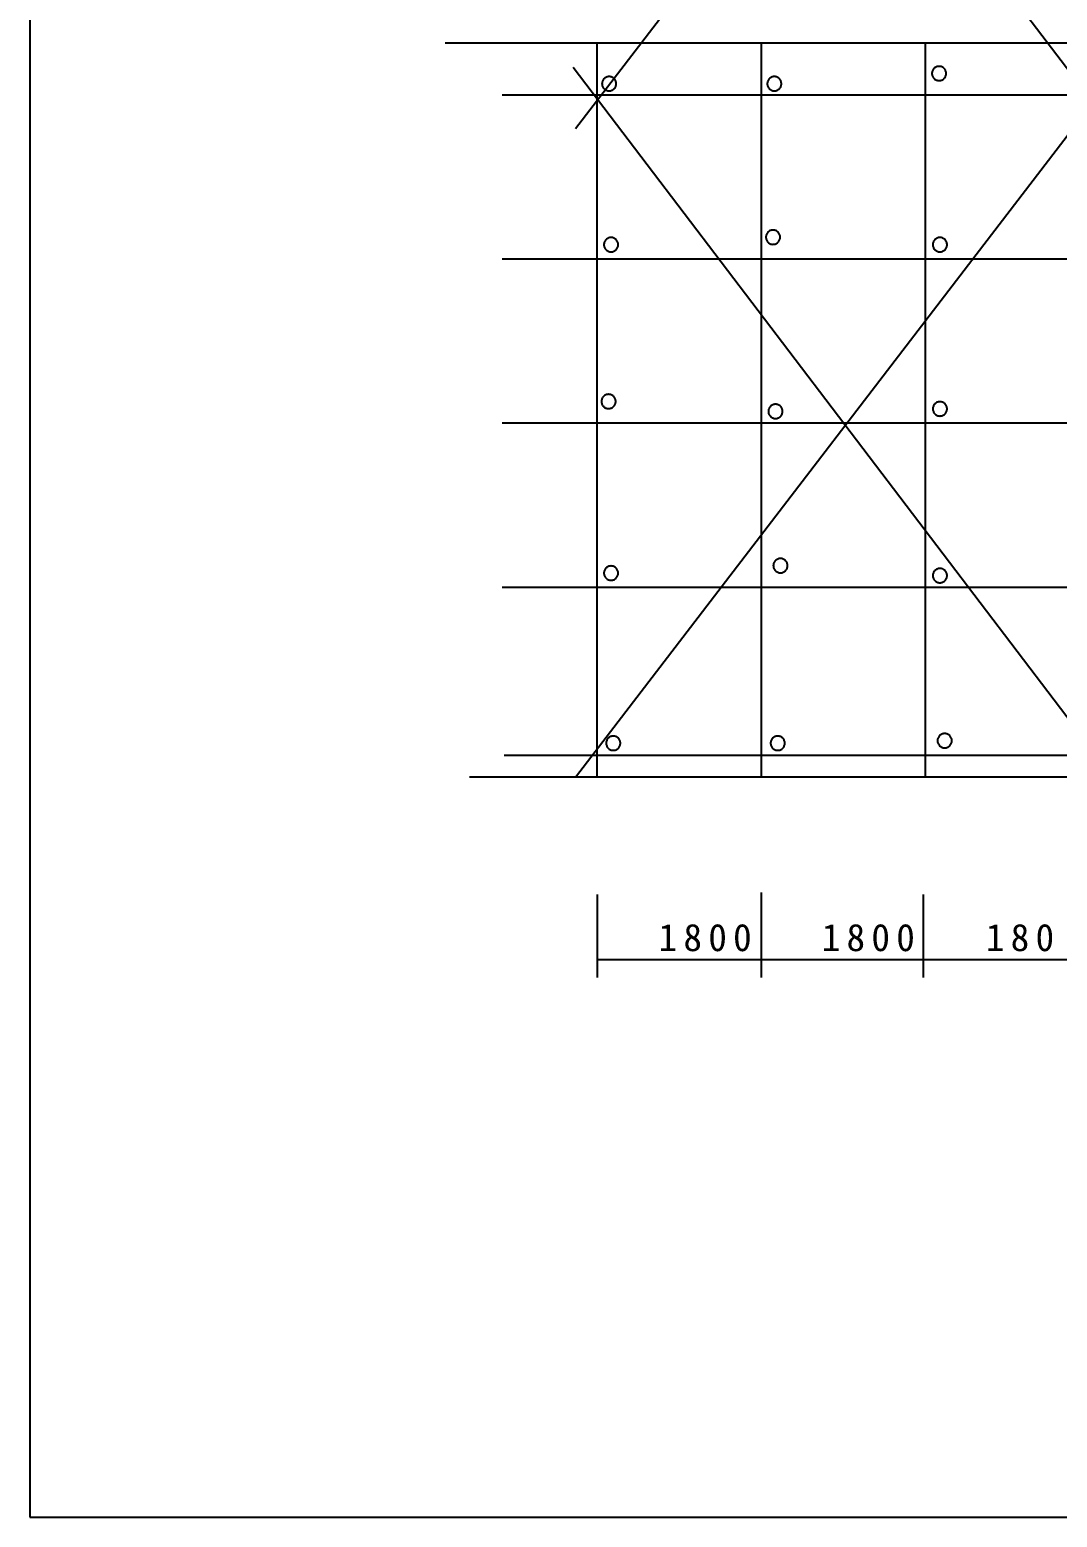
# Model space of a CAD drawing. Header units: metres. Extents: x 0 to 420, y 0 to 297.
# Drawn here: x 0 to 112.7, y 0 to 163.2 of the extents above; entities that cross this region are included whole.
import ezdxf

# ---------------------------------------------------------------- set-up
doc = ezdxf.new("R2010")
doc.units = ezdxf.units.M

msp = doc.modelspace()

# ---------------------------------------------------------------- linework, layer by layer
for p, q in [((0, 297), (0, 0)), ((118.78, 152.42), (59.6, 230.31)), ((59.88, 152.42), (119.33, 230.03)), ((135.91, 161.78), (45.59, 161.78)), ((62.22, 161.78), (62.22, 81.22)), ((80.23, 161.78), (80.23, 81.22)), ((98.23, 161.78), (98.23, 81.22)), ((118.78, 81.22), (59.6, 159.12)), ((59.88, 81.22), (119.33, 158.84)), ((51.82, 156.1), (212.71, 156.1)), ((51.82, 138.09), (212.71, 138.09)), ((51.82, 120.09), (212.71, 120.09)), ((51.82, 102.08), (212.71, 102.08)), ((52.06, 83.62), (212.95, 83.62)), ((139.06, 81.22), (48.24, 81.22)), ((80.23, 68.57), (80.23, 59.22)), ((80.23, 68.57), (80.23, 59.22)), ((62.23, 68.36), (62.23, 59.22)), ((98.02, 68.36), (98.02, 59.22)), ((98.02, 68.36), (98.02, 59.22)), ((62.23, 61.22), (80.23, 61.22)), ((80.23, 61.22), (98.02, 61.22)), ((98.02, 61.22), (116.24, 61.22)), ((0, 0), (420, 0))]:
    msp.add_line(p, q)
for points in [[(100.54, 158.45), (100.54, 158.52), (100.53, 158.6), (100.51, 158.67), (100.48, 158.75), (100.45, 158.82), (100.41, 158.88), (100.37, 158.94), (100.31, 159), (100.26, 159.05), (100.19, 159.1), (100.13, 159.14), (100.06, 159.17), (99.99, 159.2), (99.91, 159.22), (99.84, 159.23), (99.76, 159.23), (99.68, 159.23), (99.61, 159.22), (99.53, 159.2), (99.46, 159.17), (99.39, 159.14), (99.32, 159.1), (99.26, 159.05), (99.21, 159), (99.15, 158.94), (99.11, 158.88), (99.07, 158.82), (99.04, 158.75), (99.01, 158.67), (98.99, 158.6), (98.98, 158.52), (98.98, 158.45), (98.98, 158.37), (98.99, 158.29), (99.01, 158.22), (99.04, 158.15), (99.07, 158.08), (99.11, 158.01), (99.15, 157.95), (99.21, 157.89), (99.26, 157.84), (99.32, 157.8), (99.39, 157.76), (99.46, 157.72), (99.53, 157.7), (99.61, 157.68), (99.68, 157.67), (99.76, 157.66), (99.84, 157.67), (99.91, 157.68), (99.99, 157.7), (100.06, 157.72), (100.13, 157.76), (100.19, 157.8), (100.26, 157.84), (100.31, 157.89), (100.37, 157.95), (100.41, 158.01), (100.45, 158.08), (100.48, 158.15), (100.51, 158.22), (100.53, 158.29), (100.54, 158.37), (100.54, 158.45)], [(64.34, 157.32), (64.33, 157.4), (64.32, 157.47), (64.3, 157.55), (64.28, 157.62), (64.25, 157.69), (64.21, 157.75), (64.16, 157.82), (64.11, 157.87), (64.05, 157.92), (63.99, 157.97), (63.92, 158.01), (63.85, 158.04), (63.78, 158.07), (63.71, 158.09), (63.63, 158.1), (63.55, 158.1), (63.48, 158.1), (63.4, 158.09), (63.33, 158.07), (63.26, 158.04), (63.19, 158.01), (63.12, 157.97), (63.06, 157.92), (63, 157.87), (62.95, 157.82), (62.9, 157.75), (62.86, 157.69), (62.83, 157.62), (62.81, 157.55), (62.79, 157.47), (62.78, 157.4), (62.77, 157.32), (62.78, 157.24), (62.79, 157.17), (62.81, 157.09), (62.83, 157.02), (62.86, 156.95), (62.9, 156.88), (62.95, 156.82), (63, 156.77), (63.06, 156.71), (63.12, 156.67), (63.19, 156.63), (63.26, 156.6), (63.33, 156.57), (63.4, 156.55), (63.48, 156.54), (63.55, 156.54), (63.63, 156.54), (63.71, 156.55), (63.78, 156.57), (63.85, 156.6), (63.92, 156.63), (63.99, 156.67), (64.05, 156.71), (64.11, 156.77), (64.16, 156.82), (64.21, 156.88), (64.25, 156.95), (64.28, 157.02), (64.3, 157.09), (64.32, 157.17), (64.33, 157.24), (64.34, 157.32)], [(82.47, 157.32), (82.47, 157.4), (82.45, 157.47), (82.44, 157.55), (82.41, 157.62), (82.38, 157.69), (82.34, 157.75), (82.29, 157.82), (82.24, 157.87), (82.18, 157.92), (82.12, 157.97), (82.06, 158.01), (81.99, 158.04), (81.91, 158.07), (81.84, 158.09), (81.76, 158.1), (81.69, 158.1), (81.61, 158.1), (81.53, 158.09), (81.46, 158.07), (81.39, 158.04), (81.32, 158.01), (81.25, 157.97), (81.19, 157.92), (81.13, 157.87), (81.08, 157.82), (81.04, 157.75), (81, 157.69), (80.96, 157.62), (80.94, 157.55), (80.92, 157.47), (80.91, 157.4), (80.9, 157.32), (80.91, 157.24), (80.92, 157.17), (80.94, 157.09), (80.96, 157.02), (81, 156.95), (81.04, 156.88), (81.08, 156.82), (81.13, 156.77), (81.19, 156.71), (81.25, 156.67), (81.32, 156.63), (81.39, 156.6), (81.46, 156.57), (81.53, 156.55), (81.61, 156.54), (81.69, 156.54), (81.76, 156.54), (81.84, 156.55), (81.91, 156.57), (81.99, 156.6), (82.06, 156.63), (82.12, 156.67), (82.18, 156.71), (82.24, 156.77), (82.29, 156.82), (82.34, 156.88), (82.38, 156.95), (82.41, 157.02), (82.44, 157.09), (82.45, 157.17), (82.47, 157.24), (82.47, 157.32)], [(64.55, 139.66), (64.55, 139.73), (64.54, 139.81), (64.52, 139.88), (64.49, 139.96), (64.46, 140.03), (64.42, 140.09), (64.38, 140.15), (64.32, 140.21), (64.27, 140.26), (64.2, 140.31), (64.14, 140.35), (64.07, 140.38), (64, 140.41), (63.92, 140.43), (63.85, 140.44), (63.77, 140.44), (63.69, 140.44), (63.62, 140.43), (63.54, 140.41), (63.47, 140.38), (63.4, 140.35), (63.33, 140.31), (63.27, 140.26), (63.22, 140.21), (63.16, 140.15), (63.12, 140.09), (63.08, 140.03), (63.05, 139.96), (63.02, 139.88), (63, 139.81), (62.99, 139.73), (62.99, 139.66), (62.99, 139.58), (63, 139.5), (63.02, 139.43), (63.05, 139.36), (63.08, 139.29), (63.12, 139.22), (63.16, 139.16), (63.22, 139.1), (63.27, 139.05), (63.33, 139.01), (63.4, 138.97), (63.47, 138.93), (63.54, 138.91), (63.62, 138.89), (63.69, 138.88), (63.77, 138.87), (63.85, 138.88), (63.92, 138.89), (64, 138.91), (64.07, 138.93), (64.14, 138.97), (64.2, 139.01), (64.27, 139.05), (64.32, 139.1), (64.38, 139.16), (64.42, 139.22), (64.46, 139.29), (64.49, 139.36), (64.52, 139.43), (64.54, 139.5), (64.55, 139.58), (64.55, 139.66)], [(82.32, 140.48), (82.32, 140.55), (82.31, 140.63), (82.29, 140.7), (82.26, 140.78), (82.23, 140.85), (82.19, 140.91), (82.14, 140.97), (82.09, 141.03), (82.03, 141.08), (81.97, 141.13), (81.91, 141.17), (81.84, 141.2), (81.76, 141.23), (81.69, 141.24), (81.61, 141.26), (81.54, 141.26), (81.46, 141.26), (81.38, 141.24), (81.31, 141.23), (81.24, 141.2), (81.17, 141.17), (81.1, 141.13), (81.04, 141.08), (80.98, 141.03), (80.93, 140.97), (80.89, 140.91), (80.85, 140.85), (80.81, 140.78), (80.79, 140.7), (80.77, 140.63), (80.76, 140.55), (80.75, 140.48), (80.76, 140.4), (80.77, 140.32), (80.79, 140.25), (80.81, 140.18), (80.85, 140.11), (80.89, 140.04), (80.93, 139.98), (80.98, 139.92), (81.04, 139.87), (81.1, 139.83), (81.17, 139.79), (81.24, 139.75), (81.31, 139.73), (81.38, 139.71), (81.46, 139.7), (81.54, 139.69), (81.61, 139.7), (81.69, 139.71), (81.76, 139.73), (81.84, 139.75), (81.91, 139.79), (81.97, 139.83), (82.03, 139.87), (82.09, 139.92), (82.14, 139.98), (82.19, 140.04), (82.23, 140.11), (82.26, 140.18), (82.29, 140.25), (82.31, 140.32), (82.32, 140.4), (82.32, 140.48)], [(100.64, 139.66), (100.63, 139.73), (100.62, 139.81), (100.6, 139.88), (100.58, 139.96), (100.54, 140.03), (100.5, 140.09), (100.46, 140.15), (100.41, 140.21), (100.35, 140.26), (100.29, 140.31), (100.22, 140.35), (100.15, 140.38), (100.08, 140.41), (100, 140.43), (99.93, 140.44), (99.85, 140.44), (99.78, 140.44), (99.7, 140.43), (99.62, 140.41), (99.55, 140.38), (99.48, 140.35), (99.42, 140.31), (99.36, 140.26), (99.3, 140.21), (99.25, 140.15), (99.2, 140.09), (99.16, 140.03), (99.13, 139.96), (99.1, 139.88), (99.08, 139.81), (99.07, 139.73), (99.07, 139.66), (99.07, 139.58), (99.08, 139.5), (99.1, 139.43), (99.13, 139.36), (99.16, 139.29), (99.2, 139.22), (99.25, 139.16), (99.3, 139.1), (99.36, 139.05), (99.42, 139.01), (99.48, 138.97), (99.55, 138.93), (99.62, 138.91), (99.7, 138.89), (99.78, 138.88), (99.85, 138.87), (99.93, 138.88), (100, 138.89), (100.08, 138.91), (100.15, 138.93), (100.22, 138.97), (100.29, 139.01), (100.35, 139.05), (100.41, 139.1), (100.46, 139.16), (100.5, 139.22), (100.54, 139.29), (100.58, 139.36), (100.6, 139.43), (100.62, 139.5), (100.63, 139.58), (100.64, 139.66)], [(64.28, 122.45), (64.28, 122.53), (64.26, 122.61), (64.25, 122.68), (64.22, 122.75), (64.19, 122.82), (64.15, 122.89), (64.1, 122.95), (64.05, 123.01), (63.99, 123.06), (63.93, 123.11), (63.87, 123.15), (63.8, 123.18), (63.72, 123.2), (63.65, 123.22), (63.57, 123.23), (63.5, 123.24), (63.42, 123.23), (63.34, 123.22), (63.27, 123.2), (63.2, 123.18), (63.13, 123.15), (63.06, 123.11), (63, 123.06), (62.94, 123.01), (62.89, 122.95), (62.85, 122.89), (62.81, 122.82), (62.77, 122.75), (62.75, 122.68), (62.73, 122.61), (62.72, 122.53), (62.71, 122.45), (62.72, 122.38), (62.73, 122.3), (62.75, 122.23), (62.77, 122.16), (62.81, 122.09), (62.85, 122.02), (62.89, 121.96), (62.94, 121.9), (63, 121.85), (63.06, 121.8), (63.13, 121.76), (63.2, 121.73), (63.27, 121.71), (63.34, 121.69), (63.42, 121.68), (63.5, 121.67), (63.57, 121.68), (63.65, 121.69), (63.72, 121.71), (63.8, 121.73), (63.87, 121.76), (63.93, 121.8), (63.99, 121.85), (64.05, 121.9), (64.1, 121.96), (64.15, 122.02), (64.19, 122.09), (64.22, 122.16), (64.25, 122.23), (64.26, 122.3), (64.28, 122.38), (64.28, 122.45)], [(82.59, 121.36), (82.59, 121.44), (82.58, 121.52), (82.56, 121.59), (82.53, 121.66), (82.5, 121.73), (82.46, 121.8), (82.42, 121.86), (82.36, 121.92), (82.31, 121.97), (82.25, 122.01), (82.18, 122.05), (82.11, 122.09), (82.04, 122.11), (81.96, 122.13), (81.89, 122.14), (81.81, 122.15), (81.73, 122.14), (81.66, 122.13), (81.58, 122.11), (81.51, 122.09), (81.44, 122.05), (81.38, 122.01), (81.31, 121.97), (81.26, 121.92), (81.21, 121.86), (81.16, 121.8), (81.12, 121.73), (81.09, 121.66), (81.06, 121.59), (81.04, 121.52), (81.03, 121.44), (81.03, 121.36), (81.03, 121.29), (81.04, 121.21), (81.06, 121.14), (81.09, 121.06), (81.12, 120.99), (81.16, 120.93), (81.21, 120.87), (81.26, 120.81), (81.31, 120.76), (81.38, 120.71), (81.44, 120.67), (81.51, 120.64), (81.58, 120.61), (81.66, 120.59), (81.73, 120.58), (81.81, 120.58), (81.89, 120.58), (81.96, 120.59), (82.04, 120.61), (82.11, 120.64), (82.18, 120.67), (82.25, 120.71), (82.31, 120.76), (82.36, 120.81), (82.42, 120.87), (82.46, 120.93), (82.5, 120.99), (82.53, 121.06), (82.56, 121.14), (82.58, 121.21), (82.59, 121.29), (82.59, 121.36)], [(100.64, 121.64), (100.63, 121.71), (100.62, 121.79), (100.6, 121.86), (100.58, 121.94), (100.54, 122), (100.5, 122.07), (100.46, 122.13), (100.41, 122.19), (100.35, 122.24), (100.29, 122.29), (100.22, 122.33), (100.15, 122.36), (100.08, 122.38), (100, 122.4), (99.93, 122.41), (99.85, 122.42), (99.78, 122.41), (99.7, 122.4), (99.62, 122.38), (99.55, 122.36), (99.48, 122.33), (99.42, 122.29), (99.36, 122.24), (99.3, 122.19), (99.25, 122.13), (99.2, 122.07), (99.16, 122), (99.13, 121.94), (99.1, 121.86), (99.08, 121.79), (99.07, 121.71), (99.07, 121.64), (99.07, 121.56), (99.08, 121.48), (99.1, 121.41), (99.13, 121.34), (99.16, 121.27), (99.2, 121.2), (99.25, 121.14), (99.3, 121.08), (99.36, 121.03), (99.42, 120.98), (99.48, 120.94), (99.55, 120.91), (99.62, 120.89), (99.7, 120.87), (99.78, 120.86), (99.85, 120.85), (99.93, 120.86), (100, 120.87), (100.08, 120.89), (100.15, 120.91), (100.22, 120.94), (100.29, 120.98), (100.35, 121.03), (100.41, 121.08), (100.46, 121.14), (100.5, 121.2), (100.54, 121.27), (100.58, 121.34), (100.6, 121.41), (100.62, 121.48), (100.63, 121.56), (100.64, 121.64)], [(83.14, 104.43), (83.14, 104.51), (83.13, 104.59), (83.11, 104.66), (83.08, 104.73), (83.05, 104.8), (83.01, 104.87), (82.96, 104.93), (82.91, 104.99), (82.85, 105.04), (82.79, 105.08), (82.73, 105.12), (82.66, 105.16), (82.58, 105.18), (82.51, 105.2), (82.43, 105.21), (82.36, 105.22), (82.28, 105.21), (82.2, 105.2), (82.13, 105.18), (82.06, 105.16), (81.99, 105.12), (81.92, 105.08), (81.86, 105.04), (81.8, 104.99), (81.75, 104.93), (81.71, 104.87), (81.67, 104.8), (81.63, 104.73), (81.61, 104.66), (81.59, 104.59), (81.58, 104.51), (81.57, 104.43), (81.58, 104.36), (81.59, 104.28), (81.61, 104.21), (81.63, 104.13), (81.67, 104.06), (81.71, 104), (81.75, 103.94), (81.8, 103.88), (81.86, 103.83), (81.92, 103.78), (81.99, 103.74), (82.06, 103.71), (82.13, 103.68), (82.2, 103.66), (82.28, 103.65), (82.36, 103.65), (82.43, 103.65), (82.51, 103.66), (82.58, 103.68), (82.66, 103.71), (82.73, 103.74), (82.79, 103.78), (82.85, 103.83), (82.91, 103.88), (82.96, 103.94), (83.01, 104), (83.05, 104.06), (83.08, 104.13), (83.11, 104.21), (83.13, 104.28), (83.14, 104.36), (83.14, 104.43)], [(64.55, 103.61), (64.55, 103.69), (64.54, 103.77), (64.52, 103.84), (64.49, 103.91), (64.46, 103.98), (64.42, 104.05), (64.38, 104.11), (64.32, 104.17), (64.27, 104.22), (64.2, 104.26), (64.14, 104.3), (64.07, 104.34), (64, 104.36), (63.92, 104.38), (63.85, 104.39), (63.77, 104.4), (63.69, 104.39), (63.62, 104.38), (63.54, 104.36), (63.47, 104.34), (63.4, 104.3), (63.33, 104.26), (63.27, 104.22), (63.22, 104.17), (63.16, 104.11), (63.12, 104.05), (63.08, 103.98), (63.05, 103.91), (63.02, 103.84), (63, 103.77), (62.99, 103.69), (62.99, 103.61), (62.99, 103.54), (63, 103.46), (63.02, 103.39), (63.05, 103.31), (63.08, 103.24), (63.12, 103.18), (63.16, 103.12), (63.22, 103.06), (63.27, 103.01), (63.33, 102.96), (63.4, 102.92), (63.47, 102.89), (63.54, 102.86), (63.62, 102.85), (63.69, 102.83), (63.77, 102.83), (63.85, 102.83), (63.92, 102.85), (64, 102.86), (64.07, 102.89), (64.14, 102.92), (64.2, 102.96), (64.27, 103.01), (64.32, 103.06), (64.38, 103.12), (64.42, 103.18), (64.46, 103.24), (64.49, 103.31), (64.52, 103.39), (64.54, 103.46), (64.55, 103.54), (64.55, 103.61)], [(100.64, 103.34), (100.63, 103.42), (100.62, 103.49), (100.6, 103.57), (100.58, 103.64), (100.54, 103.71), (100.5, 103.78), (100.46, 103.84), (100.41, 103.89), (100.35, 103.95), (100.29, 103.99), (100.22, 104.03), (100.15, 104.06), (100.08, 104.09), (100, 104.11), (99.93, 104.12), (99.85, 104.12), (99.78, 104.12), (99.7, 104.11), (99.62, 104.09), (99.55, 104.06), (99.48, 104.03), (99.42, 103.99), (99.36, 103.95), (99.3, 103.89), (99.25, 103.84), (99.2, 103.78), (99.16, 103.71), (99.13, 103.64), (99.1, 103.57), (99.08, 103.49), (99.07, 103.42), (99.07, 103.34), (99.07, 103.26), (99.08, 103.19), (99.1, 103.11), (99.13, 103.04), (99.16, 102.97), (99.2, 102.91), (99.25, 102.84), (99.3, 102.79), (99.36, 102.74), (99.42, 102.69), (99.48, 102.65), (99.55, 102.62), (99.62, 102.59), (99.7, 102.57), (99.78, 102.56), (99.85, 102.56), (99.93, 102.56), (100, 102.57), (100.08, 102.59), (100.15, 102.62), (100.22, 102.65), (100.29, 102.69), (100.35, 102.74), (100.41, 102.79), (100.46, 102.84), (100.5, 102.91), (100.54, 102.97), (100.58, 103.04), (100.6, 103.11), (100.62, 103.19), (100.63, 103.26), (100.64, 103.34)], [(64.8, 84.95), (64.79, 85.03), (64.78, 85.1), (64.77, 85.18), (64.74, 85.25), (64.71, 85.32), (64.67, 85.38), (64.62, 85.45), (64.57, 85.5), (64.51, 85.55), (64.45, 85.6), (64.38, 85.64), (64.32, 85.67), (64.24, 85.7), (64.17, 85.72), (64.09, 85.73), (64.02, 85.73), (63.94, 85.73), (63.86, 85.72), (63.79, 85.7), (63.72, 85.67), (63.65, 85.64), (63.58, 85.6), (63.52, 85.55), (63.46, 85.5), (63.41, 85.45), (63.36, 85.38), (63.32, 85.32), (63.29, 85.25), (63.27, 85.18), (63.25, 85.1), (63.24, 85.03), (63.23, 84.95), (63.24, 84.87), (63.25, 84.8), (63.27, 84.72), (63.29, 84.65), (63.32, 84.58), (63.36, 84.51), (63.41, 84.45), (63.46, 84.4), (63.52, 84.34), (63.58, 84.3), (63.65, 84.26), (63.72, 84.23), (63.79, 84.2), (63.86, 84.18), (63.94, 84.17), (64.02, 84.17), (64.09, 84.17), (64.17, 84.18), (64.24, 84.2), (64.32, 84.23), (64.38, 84.26), (64.45, 84.3), (64.51, 84.34), (64.57, 84.4), (64.62, 84.45), (64.67, 84.51), (64.71, 84.58), (64.74, 84.65), (64.77, 84.72), (64.78, 84.8), (64.79, 84.87), (64.8, 84.95)], [(82.84, 84.95), (82.84, 85.03), (82.82, 85.1), (82.81, 85.18), (82.78, 85.25), (82.75, 85.32), (82.71, 85.38), (82.66, 85.45), (82.61, 85.5), (82.55, 85.55), (82.49, 85.6), (82.43, 85.64), (82.36, 85.67), (82.28, 85.7), (82.21, 85.72), (82.13, 85.73), (82.06, 85.73), (81.98, 85.73), (81.9, 85.72), (81.83, 85.7), (81.76, 85.67), (81.69, 85.64), (81.62, 85.6), (81.56, 85.55), (81.5, 85.5), (81.45, 85.45), (81.41, 85.38), (81.37, 85.32), (81.33, 85.25), (81.31, 85.18), (81.29, 85.1), (81.28, 85.03), (81.27, 84.95), (81.28, 84.87), (81.29, 84.8), (81.31, 84.72), (81.33, 84.65), (81.37, 84.58), (81.41, 84.51), (81.45, 84.45), (81.5, 84.4), (81.56, 84.34), (81.62, 84.3), (81.69, 84.26), (81.76, 84.23), (81.83, 84.2), (81.9, 84.18), (81.98, 84.17), (82.06, 84.17), (82.13, 84.17), (82.21, 84.18), (82.28, 84.2), (82.36, 84.23), (82.43, 84.26), (82.49, 84.3), (82.55, 84.34), (82.61, 84.4), (82.66, 84.45), (82.71, 84.51), (82.75, 84.58), (82.78, 84.65), (82.81, 84.72), (82.82, 84.8), (82.84, 84.87), (82.84, 84.95)], [(101.15, 85.22), (101.15, 85.3), (101.14, 85.38), (101.12, 85.45), (101.09, 85.52), (101.06, 85.59), (101.02, 85.66), (100.98, 85.72), (100.92, 85.78), (100.87, 85.83), (100.81, 85.87), (100.74, 85.91), (100.67, 85.95), (100.6, 85.97), (100.52, 85.99), (100.45, 86), (100.37, 86.01), (100.29, 86), (100.22, 85.99), (100.14, 85.97), (100.07, 85.95), (100, 85.91), (99.94, 85.87), (99.87, 85.83), (99.82, 85.78), (99.77, 85.72), (99.72, 85.66), (99.68, 85.59), (99.65, 85.52), (99.62, 85.45), (99.6, 85.38), (99.59, 85.3), (99.59, 85.22), (99.59, 85.15), (99.6, 85.07), (99.62, 85), (99.65, 84.92), (99.68, 84.85), (99.72, 84.79), (99.77, 84.73), (99.82, 84.67), (99.87, 84.62), (99.94, 84.57), (100, 84.53), (100.07, 84.5), (100.14, 84.47), (100.22, 84.45), (100.29, 84.44), (100.37, 84.44), (100.45, 84.44), (100.52, 84.45), (100.6, 84.47), (100.67, 84.5), (100.74, 84.53), (100.81, 84.57), (100.87, 84.62), (100.92, 84.67), (100.98, 84.73), (101.02, 84.79), (101.06, 84.85), (101.09, 84.92), (101.12, 85), (101.14, 85.07), (101.15, 85.15), (101.15, 85.22)]]:
    msp.add_lwpolyline(points)

# ---------------------------------------------------------------- texts
for s, p in [('1', (68.98, 62.13)), ('8', (71.71, 62.13)), ('0', (74.44, 62.13)), ('0', (77.16, 62.13)), ('1', (86.88, 62.13)), ('8', (89.6, 62.13)), ('0', (92.33, 62.13)), ('0', (95.06, 62.13)), ('1', (104.88, 62.13)), ('8', (107.61, 62.13)), ('0', (110.34, 62.13))]:
    msp.add_text(s, height=3).set_placement(p)

doc.saveas('drawing.dxf')
